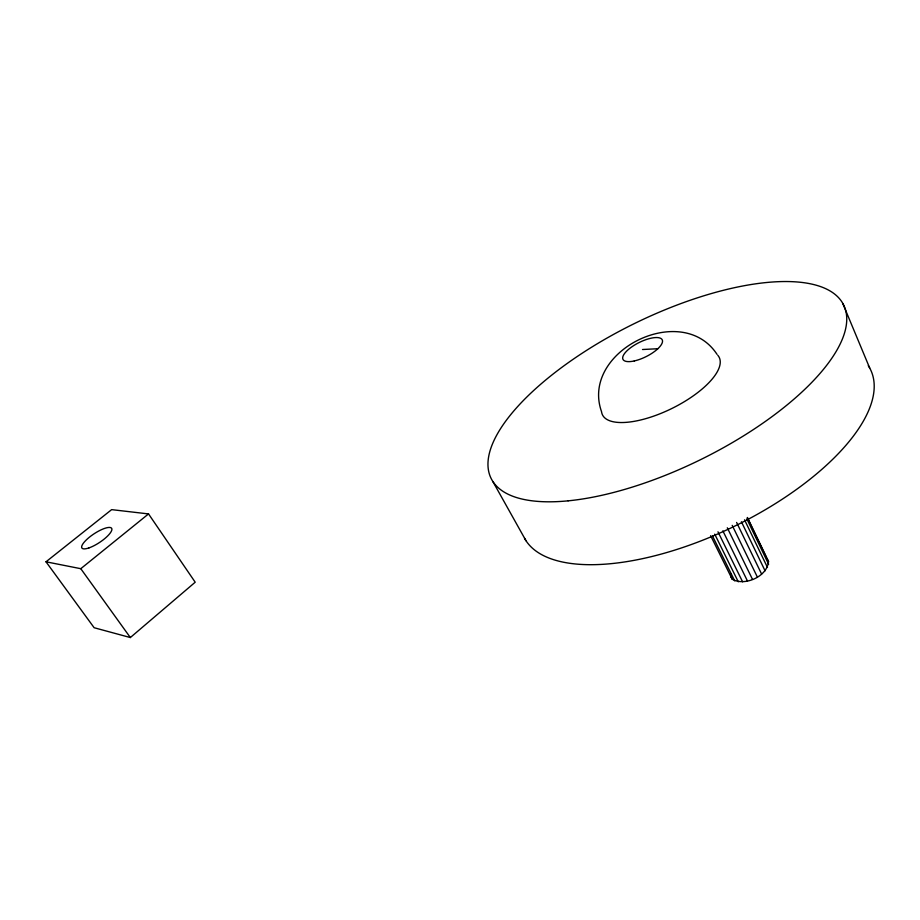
<?xml version="1.0" encoding="UTF-8"?>
<svg xmlns="http://www.w3.org/2000/svg" width="920" height="920" viewBox="0 0 920 920"><rect width="100%" height="100%" fill="white"/><g stroke="black" fill="none" stroke-linecap="round" stroke-linejoin="round"><path stroke-width="1.38" d="M730.905 574.011L730.928 576.863L732.216 579.221C744.935 586.477 767.395 576.449 768.522 561.418L747.431 517.477M130.341 637.548L195.201 582.21L148.534 513.923L111.642 509.634L46 561.798L94.139 627.727L130.341 637.548L80.787 568.698L46 561.798M80.787 568.698L148.534 513.923M642.516 349.519L657.869 348.726M717.002 354.315C681.8 300.529 580.048 351.279 601.542 411.688A65.055 24.909 -26.2 0 0 670.933 408.94A65.055 24.909 -26.2 0 0 717.784 355.281M767.107 559.118L768.522 561.418M492.913 481.631L525.976 540.707M714.725 534.14L738.254 581.785M712.471 535.969L734.723 580.899M710.643 535.693L732.216 579.221M717.98 531.806L742.601 581.808M722.856 530.84L747.442 580.957M727.294 527.792L752.456 579.301M732.205 525.366L757.298 576.932M736.598 522.433L761.599 574.034M744.533 519.8L767.475 567.467M741.416 521.789L765.072 570.803M747.304 517.868L766.486 557.83M746.867 518.938L768.648 564.27M842.8 303.542L869.687 368.011M868.273 365.666A192.475 81.972 -25.7 0 1 739.438 523.79A192.475 81.972 -25.7 0 1 524.526 538.28M88.941 547.917A17.848 5.129 -33.5 0 0 111.906 529.391A17.848 5.129 -33.5 0 0 89.459 537.153A17.848 5.129 -33.5 0 0 88.941 547.917M568.123 500.836A196.431 75.659 -26.2 0 0 846.388 324.507A196.431 75.659 -26.2 0 0 587.454 349.818A196.431 75.659 -26.2 0 0 568.123 500.836M634.282 360.95A21.93 7.866 -26.5 0 0 662.446 340.434A21.93 7.866 -26.5 0 0 631.074 347.38A21.93 7.866 -26.5 0 0 634.282 360.95"/></g></svg>
